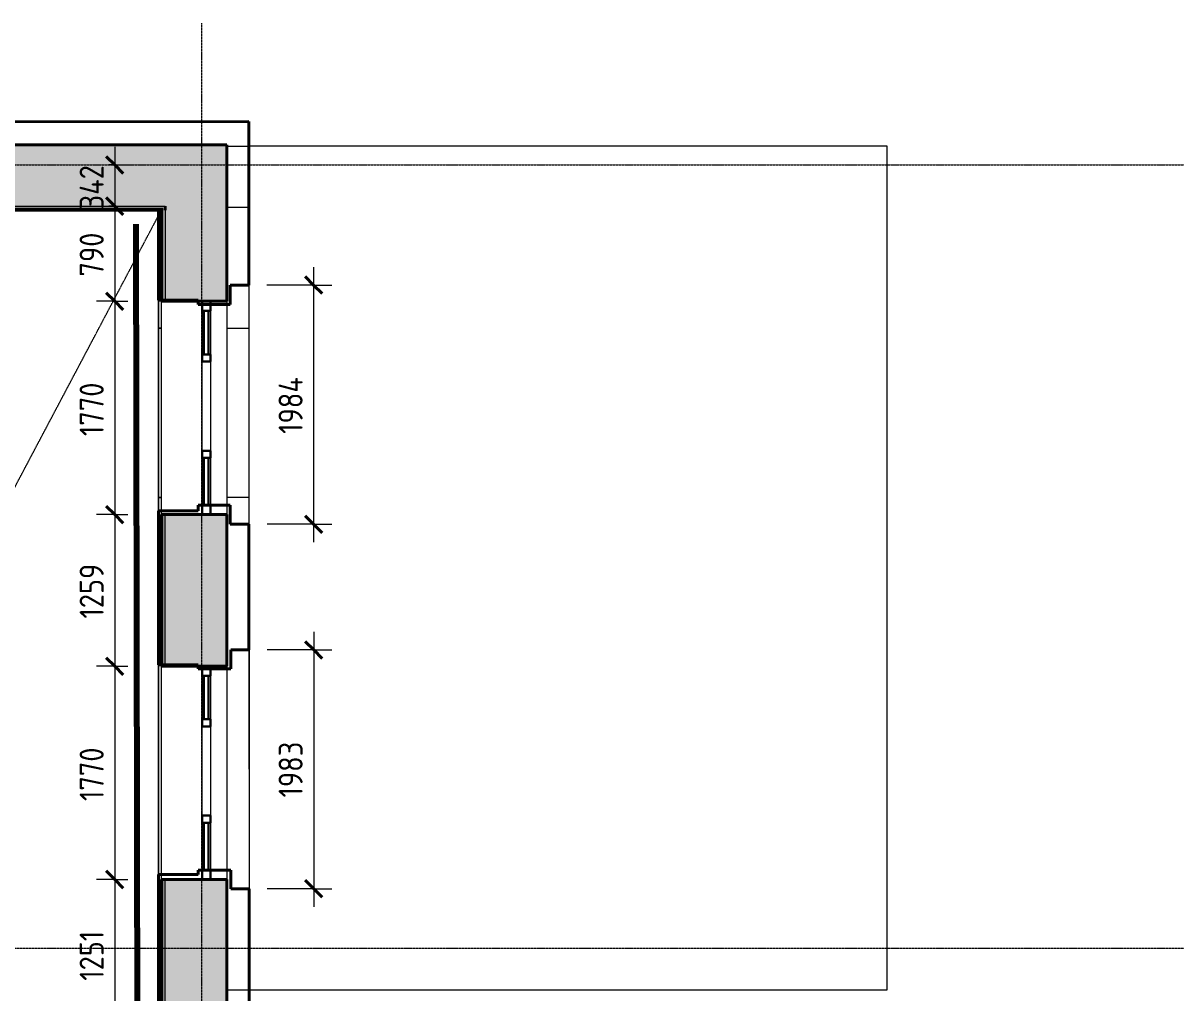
# Model space of a CAD drawing. Header units: millimetres. Extents: x -11886 to 68941, y -8130 to 45506.
# Drawn here: x 29626 to 39199, y 36485 to 44535 of the extents above; entities that cross this region are included whole.
import ezdxf

# ---------------------------------------------------------------- set-up
doc = ezdxf.new("R2010")
doc.units = ezdxf.units.MM
doc.linetypes.add('ADSK_Линия сетки', pattern=[25, 20, -2.5, 0, -2.5])
doc.linetypes.add('ADSK_Сверху', pattern=[4.5, 3, -1.5])
for name, color, linetype, lineweight in [('Витраж', 7, 'Continuous', 18), ('Оси', 7, 'Continuous', 9), ('Панели витража', 7, 'Continuous', 18), ('Перекрытие', 7, 'Continuous', 18), ('Размеры', 7, 'Continuous', 9), ('Размеры-100', 7, 'Continuous', 9), ('Стены', 7, 'Continuous', 18), ('Стены внутренние', 7, 'Continuous', 18), ('Стены наружные', 7, 'Continuous', 18), ('Стены штриховка', 7, 'Continuous', 18), ('стояки', 7, 'Continuous', 9)]:
    doc.layers.add(name, color=color, linetype=linetype, lineweight=lineweight)
for name, color, linetype, lineweight, true_color in [('Линии', 7, 'Continuous', 9, 0x00a600), ('планы со стояками отопление_dwg', 7, 'Continuous', 9, 0x767676), ('Стены разрез', 7, 'Continuous', 40, 0xbb5389)]:
    doc.layers.add(name, color=color, linetype=linetype, lineweight=lineweight, true_color=true_color)
doc.styles.add('GOST Common_1', font='GOST_Common.ttf', dxfattribs={"width": 0.9, "height": 200})
doc.dimstyles.new('ADSK_Основной_2_мм_Округление_до_1_мм', dxfattribs={"dimscale": 304.8, "dimtxt": 201.142999, "dimasz": 0.463911, "dimexe": 0.492126, "dimexo": 0.492126, "dimgap": 0.098425, "dimtad": 1, "dimdec": 0, "dimdsep": 46, "dimtxsty": 'GOST Common_1', "dimblk1": 'OBLIQUE', "dimblk2": 'OBLIQUE', "dimsah": 1, "dimcen": 0.09, "dimdle": 0.492126, "dimazin": 2, "dimtfac": 1, "dimtdec": 4, "dimtix": 1, "dimtmove": 0, "dimatfit": 3, "dimfxl": 1, "dimtvp": 1, "dimtolj": 1, "dimtzin": 0, "dimlwd": 20, "dimlwe": 20, "dimarcsym": 2})
doc.dimstyles.new('ADSK_Основной_2_мм_Округление_до_1_мм_2', dxfattribs={"dimscale": 304.8, "dimtxt": 201.142999, "dimasz": 0.463911, "dimexe": 0.492126, "dimexo": 0.492126, "dimgap": 0.098425, "dimtad": 1, "dimdec": 0, "dimdsep": 46, "dimtxsty": 'GOST Common_1', "dimblk1": 'OBLIQUE', "dimblk2": 'OBLIQUE', "dimsah": 1, "dimcen": 0.09, "dimdle": 0.492126, "dimazin": 2, "dimtfac": 1, "dimtdec": 4, "dimtix": 1, "dimtmove": 0, "dimatfit": 3, "dimfxl": 1, "dimtvp": 1, "dimtolj": 1, "dimtzin": 0, "dimlwd": 20, "dimlwe": 20, "dimarcsym": 2})
pattern_1 = [(0, (0, 0), (406.4, 101.6), [33.528, -271.272, 33.528, -271.272, -1625.6]), (0, (0, 0), (406.4, 101.6), [-609.6, 33.528, -576.072, 33.528, -271.272, -711.2]), (0, (0, 0), (406.4, 101.6), [-1524, 33.528, -169.672, 33.528, -474.472]), (120, (152.4, 50.8), (-291.18818, 301.15272), [33.528, -271.272, 33.528, -271.272, -1625.6]), (120, (152.4, 50.8), (-291.18818, 301.15272), [-609.6, 33.528, -576.072, 33.528, -271.272, -711.2]), (120, (152.4, 50.8), (-291.18818, 301.15272), [-1524, 33.528, -169.672, 33.528, -474.472]), (240, (203.2, 254), (-115.21182, -402.75272), [33.528, -271.272, 33.528, -271.272, -1625.6]), (240, (203.2, 254), (-115.21182, -402.75272), [-609.6, 33.528, -576.072, 33.528, -271.272, -711.2]), (240, (203.2, 254), (-115.21182, -402.75272), [-1524, 33.528, -169.672, 33.528, -474.472])]

# ---------------------------------------------------------------- blocks, each defined once
blk = doc.blocks.new('Существующие стены 1 эт - Существующие стены 1 эт-653793-01 План 1-го этажа кладочный')
at = {"layer": 'Стены', "color": 243, "true_color": 0xbb5389}
for p, q in [((27187.7, 43711.2), (31501.3, 43718)), ((31501.3, 43718), (31501.3, 43512.6)), ((30750.6, 42002.6), (30750.7, 42983.1)), ((31501.4, 42359.4), (31346.2, 42359.4)), ((31346.2, 42359.4), (31346.2, 42199.6)), ((31501.4, 42359.4), (31501.6, 40375.1)), ((30750.6, 42235.6), (30750.4, 40485.6)), ((30775, 42235.6), (30750.6, 42235.6)), ((31079, 42199.6), (31079, 42225.1)), ((31112, 42199.6), (31079, 42199.6)), ((31346.2, 42199.6), (31182, 42199.6)), ((30750.4, 40597.6), (30750.6, 42002.6)), ((30750.6, 42002.6), (30750.4, 40597.6)), ((30750.4, 40719.6), (30750.6, 42002.6)), ((30750.6, 42002.6), (30775, 42002.6)), ((30775, 42002.6), (30750.6, 42002.6)), ((31317, 42002.6), (31501.5, 42002.6)), ((30750.4, 40597.6), (30750.4, 40719.6)), ((30750.3, 39531.6), (30750.4, 40597.6)), ((30775, 40597.6), (30750.4, 40597.6)), ((30750.4, 40597.6), (30775, 40597.6)), ((31501.6, 40597.6), (31317, 40597.6)), ((31078.8, 40485.6), (31078.8, 40531.9)), ((31078.8, 40531.9), (31112, 40531.9)), ((31182, 40531.9), (31346.4, 40531.9)), ((31346.4, 40531.9), (31346.4, 40375.1)), ((30750.4, 40485.6), (30938.8, 40485.6)), ((30938.8, 40485.6), (31078.8, 40485.6)), ((31346.4, 40375.1), (31501.6, 40375.1)), ((30750.1, 37274.6), (30750.3, 39531.6)), ((30750.1, 37274.6), (30750.3, 39531.6)), ((30750.3, 39531.6), (30750.1, 37274.6)), ((30750.3, 39531.6), (30775, 39531.6)), ((30775, 39531.6), (30750.3, 39531.6)), ((31501.8, 39331.9), (31351.2, 39331.9)), ((31351.2, 39331.9), (31351.2, 39173.9)), ((31501.8, 39331.9), (31502, 37348.7)), ((30750.3, 39206.6), (30750.1, 37467.6)), ((30775, 39206.6), (30750.3, 39206.6)), ((31078.7, 39173.9), (31078.7, 39196.1)), ((31112, 39173.9), (31078.7, 39173.9)), ((31351.2, 39173.9), (31182, 39173.9)), ((30750.1, 37467.6), (30938.5, 37467.6)), ((30938.5, 37467.6), (31078.5, 37467.6)), ((31078.5, 37467.6), (31078.5, 37504.4)), ((31078.5, 37504.4), (31112, 37504.4)), ((31182, 37504.4), (31351.4, 37504.4)), ((31351.4, 37504.4), (31351.4, 37348.7)), ((31351.4, 37348.7), (31502, 37348.7)), ((30750, 36307.6), (30750.1, 37274.6)), ((30775, 37274.6), (30750.1, 37274.6)), ((30750.1, 37274.6), (30775, 37274.6)), ((31502.1, 36509.1), (31502.4, 33829.4))]:
    blk.add_line(p, q, dxfattribs=at)
at = {"layer": 'Стены разрез'}
for p, q in [((31501.3, 43718), (18216.3, 43696.8)), ((31501.4, 42359.4), (31501.3, 43718)), ((19032.3, 42966.8), (30750.7, 42985.1)), ((30750.7, 42985.1), (30750.6, 42235.6)), ((31346.2, 42199.6), (31346.2, 42359.4)), ((31346.2, 42359.4), (31501.4, 42359.4)), ((30750.6, 42235.6), (30939, 42235.6)), ((30939, 42235.6), (31079, 42235.6)), ((31079, 42235.6), (31079, 42199.6)), ((31079, 42199.6), (31346.2, 42199.6)), ((31346.4, 40531.9), (31078.8, 40531.9)), ((31078.8, 40531.9), (31078.8, 40485.6)), ((31346.4, 40375.1), (31346.4, 40531.9)), ((30750.4, 40485.6), (30750.3, 39206.6)), ((30938.8, 40485.6), (30750.4, 40485.6)), ((31078.8, 40485.6), (30938.8, 40485.6)), ((31501.6, 40375.1), (31346.4, 40375.1)), ((31501.8, 39331.9), (31501.6, 40375.1)), ((31351.2, 39173.9), (31351.2, 39331.9)), ((31351.2, 39331.9), (31501.8, 39331.9)), ((30750.3, 39206.6), (30938.7, 39206.6)), ((30938.7, 39206.6), (31078.7, 39206.6)), ((31078.7, 39206.6), (31078.7, 39173.9)), ((31078.7, 39173.9), (31351.2, 39173.9)), ((30750.1, 37467.6), (30750, 36185.6)), ((30938.5, 37467.6), (30750.1, 37467.6)), ((31078.5, 37467.6), (30938.5, 37467.6)), ((31351.4, 37504.4), (31078.5, 37504.4)), ((31078.5, 37504.4), (31078.5, 37467.6)), ((31351.4, 37348.7), (31351.4, 37504.4)), ((31502, 37348.7), (31351.4, 37348.7)), ((31502.1, 36309.9), (31502, 37348.7))]:
    blk.add_line(p, q, dxfattribs=at)
blk = doc.blocks.new('Системная панель - _AR_Стекло_40мм_привязка по центру-V53-01 План 1-го этажа кладочный')
at = {"layer": 'Панели витража', "lineweight": 30}
for p, q in [((180, 20), (-180, 20)), ((-180, 20), (-180, -20)), ((180, -20), (180, 20)), ((-180, -20), (180, -20))]:
    blk.add_line(p, q, dxfattribs=at)
blk = doc.blocks.new('Прямоугольный импост - 70х20_60мм-V54-01 План 1-го этажа кладочный')
at = {"layer": 'Витраж', "lineweight": 30}
for p, q in [((-80, 35), (0, 35)), ((-80, -35), (-80, 35)), ((0, 35), (0, -35)), ((0, -35), (-80, -35))]:
    blk.add_line(p, q, dxfattribs=at)
blk = doc.blocks.new('Прямоугольный импост - 70х20_60мм-V55-01 План 1-го этажа кладочный')
at = {"layer": 'Витраж', "lineweight": 30}
for p, q in [((0, 35), (-80, 35)), ((-80, 35), (-80, -35)), ((0, -35), (0, 35)), ((-80, -35), (0, -35))]:
    blk.add_line(p, q, dxfattribs=at)
blk = doc.blocks.new('Системная панель - _AR_Стекло_40мм_привязка по центру-V56-01 План 1-го этажа кладочный')
at = {"layer": 'Панели витража', "lineweight": 30}
for p, q in [((195, 20), (-195, 20)), ((-195, 20), (-195, -20)), ((195, -20), (195, 20)), ((-195, -20), (195, -20))]:
    blk.add_line(p, q, dxfattribs=at)
blk = doc.blocks.new('Прямоугольный импост - 70х60мм-V32-01 План 1-го этажа кладочный')
at = {"layer": 'Витраж'}
for p, q in [((3738.5, 34187.6), (3738.5, 34577.6)), ((3808.5, 34577.6), (3808.5, 34187.6))]:
    blk.add_line(p, q, dxfattribs=at)
blk = doc.blocks.new('Прямоугольный импост - 70х60мм-1225009-01 План 1-го этажа кладочный')
at = {"layer": 'Витраж'}
for p, q in [((-6006, 9731.9), (-6006, 10091.9)), ((-5936, 10091.9), (-5936, 9731.9))]:
    blk.add_line(p, q, dxfattribs=at)
blk = doc.blocks.new('Прямоугольный импост - 70х60мм-1229542-01 План 1-го этажа кладочный')
at = {"layer": 'Витраж'}
for p, q in [((3738.5, 34637.6), (3738.5, 35377.6)), ((3808.5, 35377.6), (3808.5, 34637.6))]:
    blk.add_line(p, q, dxfattribs=at)
blk = doc.blocks.new('Прямоугольный импост - 70х60мм-V57-01 План 1-го этажа кладочный')
at = {"layer": 'Витраж', "lineweight": 30}
for p, q in [((-30, 35), (30, 35)), ((-30, -35), (-30, 35)), ((30, 35), (30, -35)), ((30, -35), (-30, -35))]:
    blk.add_line(p, q, dxfattribs=at)
blk = doc.blocks.new('планы со стояками отопление_dwg-1484427-01 План 1-го этажа кладочный')
at = {"layer": 'стояки', "color": 40, "lineweight": 80, "true_color": 0xffbf00}
blk.add_line((202957, 198942.1), (202995.3, 176908.9), dxfattribs=at)
blk = doc.blocks.new('DIMBLOCK7-01 План 1-го этажа кладочный')
at = {"layer": 'Размеры-100', "lineweight": 20, "transparency": 16777216}
for p, q in [((32039, 39482), (32039.3, 37198.8)), ((32039, 39332), (31651.8, 39332)), ((32039, 39332), (32189, 39332)), ((32039.2, 37348.8), (31652, 37348.8)), ((32039.2, 37348.8), (32189.2, 37348.8))]:
    blk.add_line(p, q, dxfattribs=at)
at = {"layer": 'Размеры-100', "lineweight": 40, "transparency": 16777216}
for p, q in [((32039, 39332), (31968.3, 39402.7)), ((32039, 39332), (32109.7, 39261.3)), ((32039.2, 37348.8), (31968.5, 37419.5)), ((32039.2, 37348.8), (32109.9, 37278.1))]:
    blk.add_line(p, q, dxfattribs=at)
at = {"layer": 'Размеры-100', "color": 0, "lineweight": 20, "transparency": 16777216, "insert": (31747.8, 38106.9), "char_height": 200, "width": 560.473, "attachment_point": 1, "rotation": 90, "line_spacing_factor": 1.022761, "style": 'GOST Common_1'}
blk.add_mtext('1983', dxfattribs=at)
blk = doc.blocks.new('_Oblique')
at = {"color": 0, "linetype": 'ByBlock', "lineweight": -2}
blk.add_line((-0.5, -0.5), (0.5, 0.5), dxfattribs=at)
blk = doc.blocks.new('DIMBLOCK8-01 План 1-го этажа кладочный')
at = {"layer": 'Размеры-100', "lineweight": 20, "transparency": 16777216}
for p, q in [((32038.7, 42509.5), (32038.9, 40225.2)), ((32038.7, 42359.5), (31651.4, 42359.5)), ((32038.7, 42359.5), (32188.7, 42359.5)), ((32038.9, 40375.2), (31651.6, 40375.2)), ((32038.9, 40375.2), (32188.9, 40375.2))]:
    blk.add_line(p, q, dxfattribs=at)
at = {"layer": 'Размеры-100', "lineweight": 40, "transparency": 16777216}
for p, q in [((32038.7, 42359.5), (31968, 42430.2)), ((32038.7, 42359.5), (32109.4, 42288.8)), ((32038.9, 40375.2), (31968.2, 40445.9)), ((32038.9, 40375.2), (32109.6, 40304.5))]:
    blk.add_line(p, q, dxfattribs=at)
at = {"layer": 'Размеры-100', "color": 0, "lineweight": 20, "transparency": 16777216, "insert": (31747.4, 41125.3), "char_height": 200, "width": 580.928, "attachment_point": 1, "rotation": 90, "line_spacing_factor": 1.022761, "style": 'GOST Common_1'}
blk.add_mtext('1984', dxfattribs=at)
blk = doc.blocks.new('DIMBLOCK671-01 План 1-го этажа кладочный')
at = {"layer": 'Размеры-100', "lineweight": 20, "transparency": 16777216}
for p, q in [((30386.9, 43506.8), (30386.9, 43015.1)), ((30386.9, 43356.8), (30336.8, 43356.8)), ((30386.9, 43356.8), (30536.9, 43356.8)), ((30386.9, 43015.1), (30336.8, 43015.1)), ((30386.9, 43015.1), (30536.9, 43015.1))]:
    blk.add_line(p, q, dxfattribs=at)
at = {"layer": 'Размеры-100', "lineweight": 40, "transparency": 16777216}
for p, q in [((30386.9, 43356.8), (30316.2, 43427.5)), ((30386.9, 43356.8), (30457.6, 43286.1)), ((30386.9, 43015.1), (30316.2, 43085.8)), ((30386.9, 43015.1), (30457.6, 42944.4))]:
    blk.add_line(p, q, dxfattribs=at)
at = {"layer": 'Размеры-100', "color": 0, "lineweight": 20, "transparency": 16777216, "insert": (30095.5, 42988.2), "char_height": 200, "width": 474.561, "attachment_point": 1, "rotation": 90, "line_spacing_factor": 1.022761, "style": 'GOST Common_1'}
blk.add_mtext('342', dxfattribs=at)
blk = doc.blocks.new('DIMBLOCK672-01 План 1-го этажа кладочный')
at = {"layer": 'Размеры-100', "lineweight": 40, "transparency": 16777216}
for p, q in [((30386.9, 43015.1), (30316.2, 43085.8)), ((30386.9, 43015.1), (30457.6, 42944.4)), ((30386.9, 42225.1), (30316.2, 42295.8)), ((30386.9, 42225.1), (30457.6, 42154.4))]:
    blk.add_line(p, q, dxfattribs=at)
at = {"layer": 'Размеры-100', "lineweight": 20, "transparency": 16777216}
for p, q in [((30386.9, 43015.1), (30336.8, 43015.1)), ((30386.9, 43015.1), (30386.9, 42225.1)), ((30386.9, 43015.1), (30536.9, 43015.1)), ((30386.9, 42225.1), (30236.9, 42225.1)), ((30386.9, 42225.1), (30497, 42225.1))]:
    blk.add_line(p, q, dxfattribs=at)
at = {"layer": 'Размеры-100', "color": 0, "lineweight": 20, "transparency": 16777216, "insert": (30095.5, 42430.9), "char_height": 200, "width": 454.106, "attachment_point": 1, "rotation": 90, "line_spacing_factor": 1.022761, "style": 'GOST Common_1'}
blk.add_mtext('790', dxfattribs=at)
blk = doc.blocks.new('DIMBLOCK673-01 План 1-го этажа кладочный')
at = {"layer": 'Размеры-100', "lineweight": 20, "transparency": 16777216}
for p, q in [((30386.9, 42225.1), (30236.9, 42225.1)), ((30386.9, 42225.1), (30386.9, 40455.1)), ((30386.9, 42225.1), (30497, 42225.1)), ((30386.9, 40455.1), (30236.9, 40455.1)), ((30386.9, 40455.1), (30497, 40455.1))]:
    blk.add_line(p, q, dxfattribs=at)
at = {"layer": 'Размеры-100', "lineweight": 40, "transparency": 16777216}
for p, q in [((30386.9, 42225.1), (30316.2, 42295.8)), ((30386.9, 42225.1), (30457.6, 42154.4)), ((30386.9, 40455.1), (30316.2, 40525.8)), ((30386.9, 40455.1), (30457.6, 40384.4))]:
    blk.add_line(p, q, dxfattribs=at)
at = {"layer": 'Размеры-100', "color": 0, "lineweight": 20, "transparency": 16777216, "insert": (30095.5, 41106.6), "char_height": 200, "width": 560.473, "attachment_point": 1, "rotation": 90, "line_spacing_factor": 1.022761, "style": 'GOST Common_1'}
blk.add_mtext('1770', dxfattribs=at)
blk = doc.blocks.new('DIMBLOCK674-01 План 1-го этажа кладочный')
at = {"layer": 'Размеры-100', "lineweight": 40, "transparency": 16777216}
for p, q in [((30386.9, 40455.1), (30316.2, 40525.8)), ((30386.9, 40455.1), (30457.6, 40384.4)), ((30386.9, 39196.1), (30316.2, 39266.8)), ((30386.9, 39196.1), (30457.6, 39125.4))]:
    blk.add_line(p, q, dxfattribs=at)
at = {"layer": 'Размеры-100', "lineweight": 20, "transparency": 16777216}
for p, q in [((30386.9, 40455.1), (30236.9, 40455.1)), ((30386.9, 40455.1), (30386.9, 39196.1)), ((30386.9, 40455.1), (30497, 40455.1)), ((30386.9, 39196.1), (30236.9, 39196.1)), ((30386.9, 39196.1), (30497, 39196.1))]:
    blk.add_line(p, q, dxfattribs=at)
at = {"layer": 'Размеры-100', "color": 0, "lineweight": 20, "transparency": 16777216, "insert": (30095.5, 39592.1), "char_height": 200, "width": 560.473, "attachment_point": 1, "rotation": 90, "line_spacing_factor": 1.022761, "style": 'GOST Common_1'}
blk.add_mtext('1259', dxfattribs=at)
blk = doc.blocks.new('DIMBLOCK675-01 План 1-го этажа кладочный')
at = {"layer": 'Размеры-100', "lineweight": 40, "transparency": 16777216}
for p, q in [((30386.9, 39196.1), (30316.2, 39266.8)), ((30386.9, 39196.1), (30457.6, 39125.4)), ((30386.9, 37426.1), (30316.2, 37496.8)), ((30386.9, 37426.1), (30457.6, 37355.4))]:
    blk.add_line(p, q, dxfattribs=at)
at = {"layer": 'Размеры-100', "lineweight": 20, "transparency": 16777216}
for p, q in [((30386.9, 39196.1), (30236.9, 39196.1)), ((30386.9, 39196.1), (30386.9, 37426.1)), ((30386.9, 39196.1), (30497, 39196.1)), ((30386.9, 37426.1), (30236.9, 37426.1)), ((30386.9, 37426.1), (30497, 37426.1))]:
    blk.add_line(p, q, dxfattribs=at)
at = {"layer": 'Размеры-100', "color": 0, "lineweight": 20, "transparency": 16777216, "insert": (30095.5, 38077.6), "char_height": 200, "width": 560.473, "attachment_point": 1, "rotation": 90, "line_spacing_factor": 1.022761, "style": 'GOST Common_1'}
blk.add_mtext('1770', dxfattribs=at)
blk = doc.blocks.new('DIMBLOCK676-01 План 1-го этажа кладочный')
at = {"layer": 'Размеры-100', "lineweight": 40, "transparency": 16777216}
for p, q in [((30386.9, 37426.1), (30316.2, 37496.8)), ((30386.9, 37426.1), (30457.6, 37355.4)), ((30386.9, 36175.1), (30316.2, 36245.8)), ((30386.9, 36175.1), (30457.6, 36104.4))]:
    blk.add_line(p, q, dxfattribs=at)
at = {"layer": 'Размеры-100', "lineweight": 20, "transparency": 16777216}
for p, q in [((30386.9, 37426.1), (30236.9, 37426.1)), ((30386.9, 37426.1), (30386.9, 36175.1)), ((30386.9, 37426.1), (30497, 37426.1)), ((30386.9, 36175.1), (30236.9, 36175.1)), ((30386.9, 36175.1), (30497, 36175.1))]:
    blk.add_line(p, q, dxfattribs=at)
at = {"layer": 'Размеры-100', "color": 0, "lineweight": 20, "transparency": 16777216, "insert": (30095.5, 36585.8), "char_height": 200, "width": 515.472, "attachment_point": 1, "rotation": 90, "line_spacing_factor": 1.022761, "style": 'GOST Common_1'}
blk.add_mtext('1251', dxfattribs=at)

msp = doc.modelspace()

# ---------------------------------------------------------------- hatches: boundary and pattern name
at = {"layer": 'Стены внутренние', "lineweight": 9}
h = msp.add_hatch(dxfattribs=at)
h.set_pattern_fill('FP_2', color=256, style=0, pattern_type=2)
h.set_pattern_definition(pattern_1)
h.paths.add_polyline_path([(20827.3, 42995.1), (30807, 42995.1), (30807, 43015.1), (18985.8, 43015.1), (18985.8, 42995.1), (20827.2, 42995.1)])
h = msp.add_hatch(dxfattribs=at)
h.set_pattern_fill('FP_2', color=256, style=0, pattern_type=2)
h.set_pattern_definition(pattern_1)
h.paths.add_polyline_path([(30787, 20673.6), (30807, 20673.6), (30807, 22264.9), (30787, 22264.9), (30787, 20673.6)])
h.paths.add_polyline_path([(30807, 24034.9), (30807, 25282.9), (30787, 25282.9), (30787, 24034.9)])
h.paths.add_polyline_path([(30807, 27052.9), (30807, 28312.9), (30787, 28312.9), (30787, 27052.9)])
h.paths.add_polyline_path([(30807, 30082.9), (30807, 31332.8), (30787, 31332.8), (30787, 30082.9)])
h.paths.add_polyline_path([(30787, 33102.8), (30807, 33102.8), (30807, 34405.1), (30787, 34405.1), (30787, 33112.6)])
h.paths.add_polyline_path([(30807, 36175.1), (30807, 37426.1), (30787, 37426.1), (30787, 36175.1)])
h.paths.add_polyline_path([(30787, 39196.1), (30807, 39196.1), (30807, 40455.1), (30787, 40455.1), (30787, 39203)])
h.paths.add_polyline_path([(30807, 42225.1), (30807, 42995.1), (30787, 42995.1), (30787, 42225.1)])
at = {"layer": 'Стены наружные', "true_color": 0xc0c0c0}
msp.add_hatch(color=9, dxfattribs=at).paths.add_polyline_path([(30807, 43015.1), (30807, 43525.1), (18455.8, 43525.1), (18455.8, 43015.1), (30781.4, 43015.1)])
h = msp.add_hatch(color=9, dxfattribs=at)
h.paths.add_polyline_path([(30934.6, 20934.1), (31317, 20934.1), (31317, 22264.9), (30807, 22264.9), (30807, 20934.1)])
h.paths.add_polyline_path([(31144.8, 24034.9), (31317, 24034.9), (31317, 25282.9), (30807, 25282.9), (30807, 24034.9)])
h.paths.add_polyline_path([(30807, 27052.9), (31317, 27052.9), (31317, 28312.9), (30807, 28312.9), (30807, 27100)])
h.paths.add_polyline_path([(30807, 30082.9), (31317, 30082.9), (31317, 31332.8), (30807, 31332.8), (30807, 30287.1)])
h.paths.add_polyline_path([(30807, 33102.8), (31317, 33102.8), (31317, 34405.1), (30807, 34405.1), (30807, 33474.2)])
h.paths.add_polyline_path([(30807, 36175.1), (31317, 36175.1), (31317, 37426.1), (30807, 37426.1), (30807, 36661.3)])
h.paths.add_polyline_path([(31317, 39196.1), (31317, 40455.1), (30807, 40455.1), (30807, 39196.1)])
h.paths.add_polyline_path([(31317, 42225.1), (31317, 43525.1), (30807, 43525.1), (30807, 42225.1), (31144.8, 42225.1)])

# ---------------------------------------------------------------- linework, layer by layer
at = {"layer": 'Линии', "color": 8, "lineweight": 18, "true_color": 0x808080}
for p, q in [((31317, 43512.6), (31501.3, 43512.6)), ((31501.3, 43002.6), (31317, 43002.6)), ((31502, 37016.4), (31502, 36509.1)), ((31317, 36509.1), (31502, 36509.1))]:
    msp.add_line(p, q, dxfattribs=at)
at = {"layer": 'Линии', "linetype": 'ADSK_Сверху'}
msp.add_line((18997.8, 20729.6), (30775, 42983.1), dxfattribs=at)
at = {"layer": 'Оси', "linetype": 'ADSK_Линия сетки'}
for p, q in [((31109.9, -7330.4), (31109.9, 44534.8)), ((-11086.2, 43356.8), (57141.7, 43356.8)), ((-11086.2, 36856.8), (57141.7, 36856.8))]:
    msp.add_line(p, q, dxfattribs=at)
at = {"layer": 'Перекрытие', "color": 136, "true_color": 0x008080}
for p, q in [((36800.5, 43512.6), (31501.3, 43512.6)), ((31501.3, 43512.6), (31502.1, 36509.1)), ((36800.5, 36509.1), (36800.5, 43512.6)), ((31502.1, 36509.1), (36800.5, 36509.1))]:
    msp.add_line(p, q, dxfattribs=at)
at = {"layer": 'Стены внутренние', "lineweight": 40}
for p, q in [((30807, 42983.1), (30807, 43015.1)), ((18997.8, 42983.1), (30775, 42983.1)), ((30775, 42983.1), (30775, 42225.1)), ((30775, 42225.1), (30807, 42225.1)), ((30775, 40455.1), (30775, 39196.1)), ((30807, 40455.1), (30775, 40455.1)), ((30775, 39196.1), (30807, 39196.1)), ((30775, 37426.1), (30775, 36175.1)), ((30807, 37426.1), (30775, 37426.1))]:
    msp.add_line(p, q, dxfattribs=at)
at = {"layer": 'Стены внутренние'}
for p, q in [((30775, 40455.1), (30775, 42225.1)), ((30807, 39196.1), (30807, 40455.1)), ((30775, 37426.1), (30775, 39196.1)), ((30807, 36175.1), (30807, 37426.1))]:
    msp.add_line(p, q, dxfattribs=at)
at = {"layer": 'Стены наружные', "lineweight": 40}
for p, q in [((31317, 43525.1), (18455.8, 43525.1)), ((31317, 42225.1), (31317, 43525.1)), ((30807, 43015.1), (30807, 42995.1)), ((30807, 42225.1), (31317, 42225.1)), ((31317, 40455.1), (30807, 40455.1)), ((31317, 39196.1), (31317, 40455.1)), ((30807, 39196.1), (31317, 39196.1)), ((31317, 37426.1), (30807, 37426.1)), ((31317, 36175.1), (31317, 37426.1))]:
    msp.add_line(p, q, dxfattribs=at)
at = {"layer": 'Стены наружные'}
for p, q in [((18997.8, 43015.1), (30807, 43015.1)), ((30807, 42983.1), (30807, 42225.1)), ((31317, 42225.1), (31317, 40455.1)), ((31317, 39196.1), (31317, 37426.1))]:
    msp.add_line(p, q, dxfattribs=at)
at = {"layer": 'Стены штриховка'}
for p, q in [((30787, 42995.1), (18985.8, 42995.1)), ((30777, 42985.1), (18995.8, 42985.1)), ((30777, 42225.1), (30777, 42985.1)), ((30787, 42225.1), (30787, 42995.1)), ((30777, 39196.1), (30777, 40455.1)), ((30787, 39196.1), (30787, 40455.1)), ((30777, 36175.1), (30777, 37426.1)), ((30787, 36175.1), (30787, 37426.1))]:
    msp.add_line(p, q, dxfattribs=at)

# ---------------------------------------------------------------- block references
at = {"layer": 'Витраж'}
for name, p, rotation in [('Прямоугольный импост - 70х20_60мм-V55-01 План 1-го этажа кладочный', (31147, 42225.1), 90.00000000000026), ('Прямоугольный импост - 70х60мм-1225009-01 План 1-го этажа кладочный', (25176, 51877.1), 180), ('Прямоугольный импост - 70х20_60мм-V55-01 План 1-го этажа кладочный', (31147, 39196.1), 90.00000000000026), ('Прямоугольный импост - 70х60мм-1225009-01 План 1-го этажа кладочный', (25176, 48848.1), 180)]:
    msp.add_blockref(name, p, dxfattribs=dict(at, rotation=rotation))
at = {"layer": 'Витраж', "extrusion": (0, 0, -1), "rotation": 269.9999999999997}
for name, p in [('Прямоугольный импост - 70х60мм-V57-01 План 1-го этажа кладочный', (-31147, 41755.1)), ('Прямоугольный импост - 70х60мм-V57-01 План 1-го этажа кладочный', (-31147, 40955.1)), ('Прямоугольный импост - 70х20_60мм-V54-01 План 1-го этажа кладочный', (-31147, 40455.1)), ('Прямоугольный импост - 70х60мм-V57-01 План 1-го этажа кладочный', (-31147, 38726.1)), ('Прямоугольный импост - 70х60мм-V57-01 План 1-го этажа кладочный', (-31147, 37926.1)), ('Прямоугольный импост - 70х20_60мм-V54-01 План 1-го этажа кладочный', (-31147, 37426.1))]:
    msp.add_blockref(name, p, dxfattribs=at)
at = {"layer": 'Витраж'}
for name, p in [('Прямоугольный импост - 70х60мм-1229542-01 План 1-го этажа кладочный', (27373.5, 6347.5)), ('Прямоугольный импост - 70х60мм-V32-01 План 1-го этажа кладочный', (27373.5, 6347.5)), ('Прямоугольный импост - 70х60мм-1229542-01 План 1-го этажа кладочный', (27373.5, 3318.5)), ('Прямоугольный импост - 70х60мм-V32-01 План 1-го этажа кладочный', (27373.5, 3318.5))]:
    msp.add_blockref(name, p, dxfattribs=at)
at = {"layer": 'Панели витража', "rotation": 270.0000000000002}
for name, p in [('Системная панель - _AR_Стекло_40мм_привязка по центру-V53-01 План 1-го этажа кладочный', (31147, 41965.1)), ('Системная панель - _AR_Стекло_40мм_привязка по центру-V56-01 План 1-го этажа кладочный', (31147, 40730.1)), ('Системная панель - _AR_Стекло_40мм_привязка по центру-V53-01 План 1-го этажа кладочный', (31147, 38936.1)), ('Системная панель - _AR_Стекло_40мм_привязка по центру-V56-01 План 1-го этажа кладочный', (31147, 37701.1))]:
    msp.add_blockref(name, p, dxfattribs=at)
at = {"layer": 'планы со стояками отопление_dwg', "color": 6, "true_color": 0xff00ff}
msp.add_blockref('планы со стояками отопление_dwg-1484427-01 План 1-го этажа кладочный', (-172395.5, -156077), dxfattribs=at)
at = {"layer": 'Стены разрез'}
msp.add_blockref('Существующие стены 1 эт - Существующие стены 1 эт-653793-01 План 1-го этажа кладочный', (0, 0), dxfattribs=at)

# ---------------------------------------------------------------- dimensions: what is measured, and where the dimension line sits
at = {"layer": 'Размеры', "lineweight": 20}
for base, p1, p2, angle, dimstyle, override, picture, middle in [((30386.9, 43015.1), (30486.8, 43356.8), (30486.8, 43015.1), 90, 'ADSK_Основной_2_мм_Округление_до_1_мм_2', {"dimpost": '<>', "dimfxl": 341.661303}, 'DIMBLOCK671-01 План 1-го этажа кладочный', (30256.9, 43186)), ((30386.9, 42225.1), (30486.8, 43015.1), (30647, 42225.1), 90, 'ADSK_Основной_2_мм_Округление_до_1_мм_2', {"dimpost": '<>', "dimfxl": 806.071865}, 'DIMBLOCK672-01 План 1-го этажа кладочный', (30256.9, 42620.1)), ((32038.9, 40375.2), (31501.4, 42359.4), (31501.6, 40375.1), 270.00643, 'ADSK_Основной_2_мм_Округление_до_1_мм', {"dimpost": '<>', "dimfxl": 1984.29836}, 'DIMBLOCK8-01 План 1-го этажа кладочный', (32168.8, 41367.4)), ((30386.9, 40455.1), (30647, 42225.1), (30647, 40455.1), 90, 'ADSK_Основной_2_мм_Округление_до_1_мм_2', {"dimpost": '<>', "dimfxl": 1770}, 'DIMBLOCK673-01 План 1-го этажа кладочный', (30256.9, 41340.1)), ((30386.9, 39196.1), (30647, 40455.1), (30647, 39196.1), 90, 'ADSK_Основной_2_мм_Округление_до_1_мм_2', {"dimpost": '<>', "dimfxl": 1259.001734}, 'DIMBLOCK674-01 План 1-го этажа кладочный', (30256.9, 39825.6)), ((32039.2, 37348.8), (31501.8, 39331.9), (31502, 37348.7), 270.00643, 'ADSK_Основной_2_мм_Округление_до_1_мм', {"dimpost": '<>', "dimfxl": 1983.202805}, 'DIMBLOCK7-01 План 1-го этажа кладочный', (32169.1, 38340.4)), ((30386.9, 37426.1), (30647, 39196.1), (30647, 37426.1), 90, 'ADSK_Основной_2_мм_Округление_до_1_мм_2', {"dimpost": '<>', "dimfxl": 1770}, 'DIMBLOCK675-01 План 1-го этажа кладочный', (30256.9, 38311.1)), ((30386.9, 36175.1), (30647, 37426.1), (30647, 36175.1), 90, 'ADSK_Основной_2_мм_Округление_до_1_мм_2', {"dimpost": '<>', "dimfxl": 1250.998155}, 'DIMBLOCK676-01 План 1-го этажа кладочный', (30256.9, 36800.6))]:
    dim = msp.add_linear_dim(base=base, p1=p1, p2=p2, angle=angle, dimstyle=dimstyle, override=override, dxfattribs=at)
    dim.commit()
    dim.dimension.update_dxf_attribs({"geometry": picture, "text_midpoint": middle})

doc.saveas('drawing.dxf')
